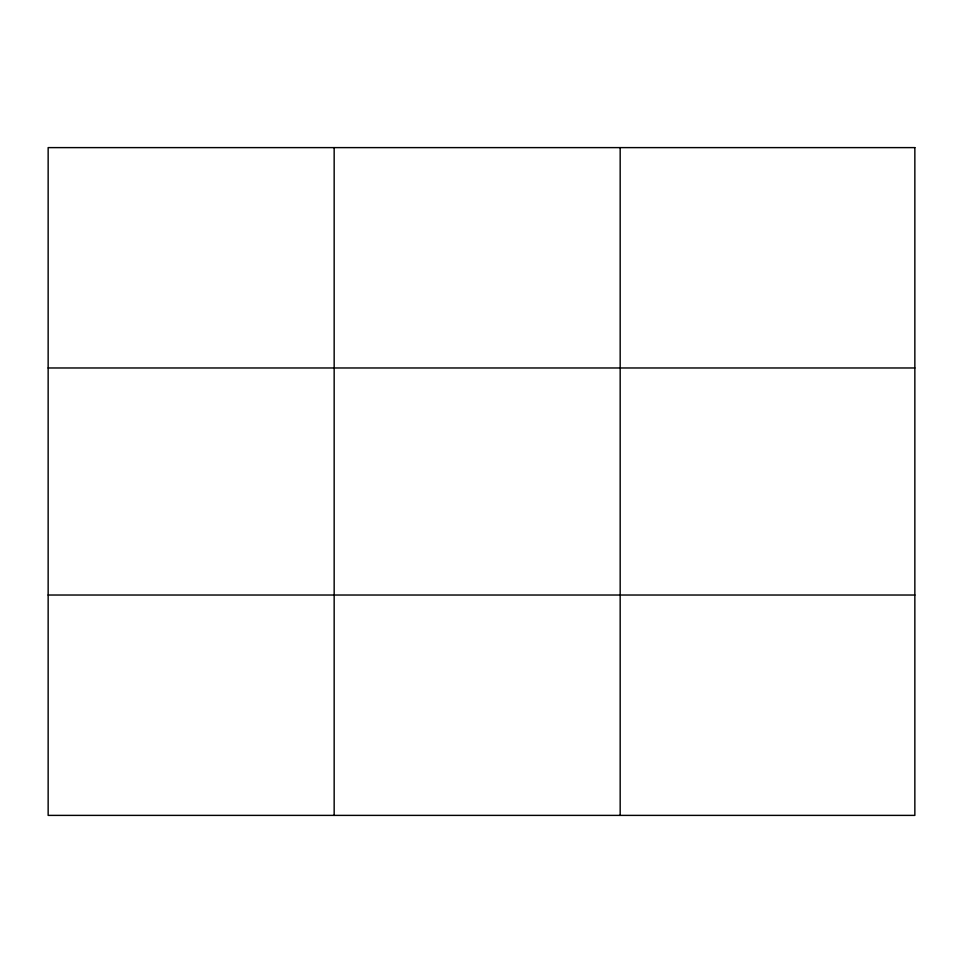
<?xml version="1.0" encoding="UTF-8"?>
<svg xmlns="http://www.w3.org/2000/svg" width="963" height="963" viewBox="0 0 963 963"><rect width="100%" height="100%" fill="white"/><g stroke="black" fill="none" stroke-linecap="round" stroke-linejoin="round"><path stroke-width="1.44" d="M334.161 815.384L334.161 147.616M620.172 815.384L620.172 147.616M48.15 367.974L914.85 367.974M48.15 595.026L914.85 595.026M914.85 147.616L914.85 815.384L48.15 815.384L48.15 147.616L914.85 147.616"/></g></svg>
